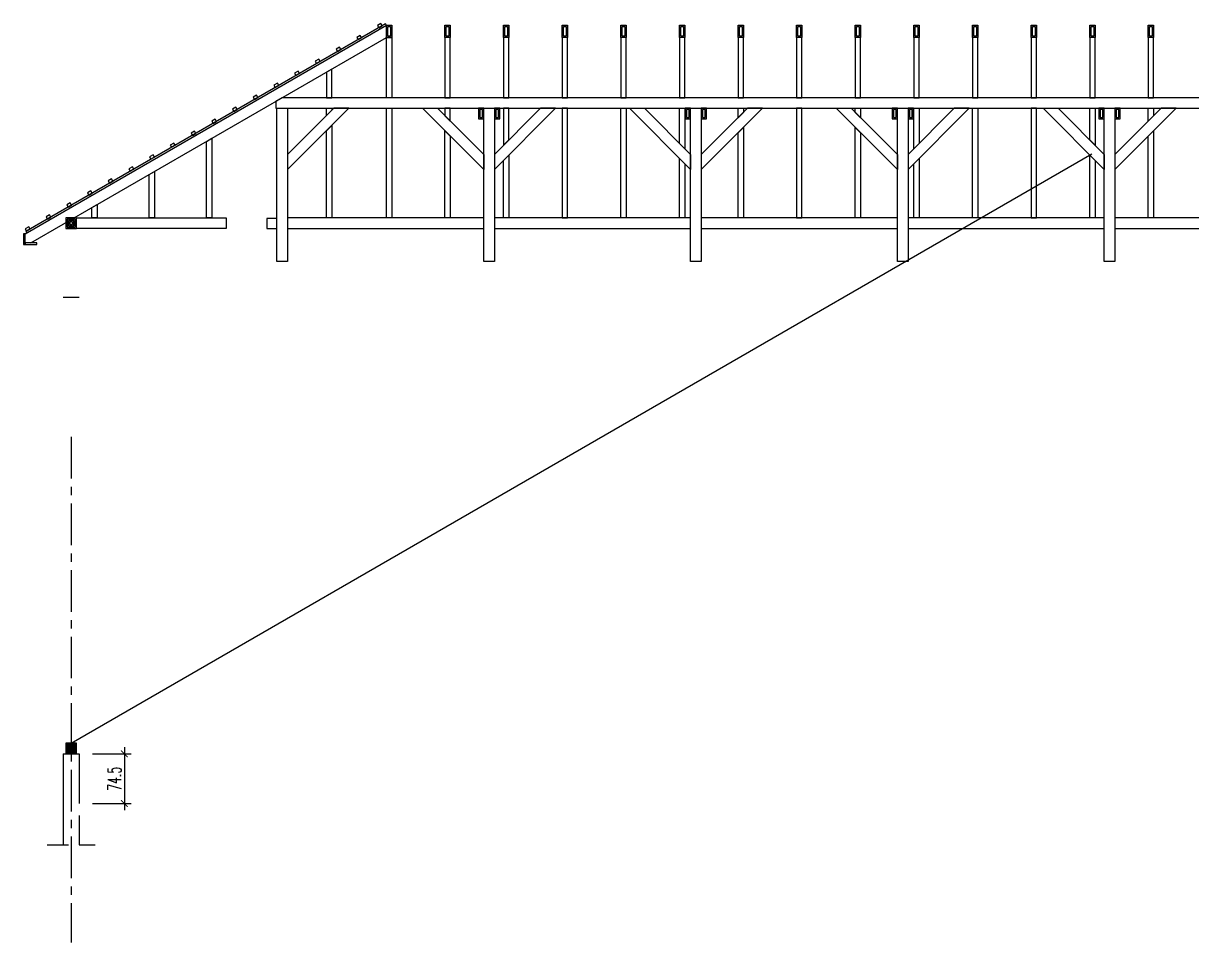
# Model space of a CAD drawing. Header units: millimetres. Extents: x -24587 to 37983, y -70862 to 338.
# Drawn here: x 18203 to 19957, y -60219 to -58839 of the extents above; entities that cross this region are included whole.
import ezdxf

# ---------------------------------------------------------------- set-up
doc = ezdxf.new("R2010")
doc.units = ezdxf.units.MM
doc.header["$LTSCALE"] = 50
doc.linetypes.add('CENTER', pattern=[2, 1.25, -0.25, 0.25, -0.25])
doc.linetypes.add('DASHED2', pattern=[9.525, 6.35, -3.175])
doc.layers.get('Defpoints').update_dxf_attribs({"color": 251})
for name, color, linetype in [('A-WIEZBA', 163, 'Continuous'), ('K-CIENKIE', 8, 'Continuous'), ('K-OSIE', 9, 'CENTER'), ('K-POMOCNICZE', 9, 'DASHED2'), ('K-WYMIARY', 1, 'Continuous')]:
    doc.layers.add(name, color=color, linetype=linetype)
doc.styles.add('WYM1', font='romanszb.shx', dxfattribs={"width": 0.6})
doc.dimstyles.new('CM100', dxfattribs={"dimscale": 5, "dimtxt": 2, "dimasz": 1, "dimexe": 1, "dimexo": 2, "dimgap": 0.5, "dimtad": 1, "dimrnd": 0.5, "dimdsep": 46, "dimtxsty": 'WYM1', "dimblk": 'OBLIQUE', "dimcen": 0, "dimdle": 1, "dimclrd": 253, "dimclre": 251, "dimclrt": 30, "dimadec": 0, "dimazin": 0, "dimtfac": 1, "dimtix": 1, "dimtmove": 0, "dimatfit": 0, "dimfxl": 1, "dimtfillclr": 256, "dimtolj": 1, "dimarcsym": 0})

# ---------------------------------------------------------------- blocks, each defined once
blk = doc.blocks.new('_ArchTick')
at = {"color": 0, "linetype": 'ByBlock', "const_width": 0.15}
blk.add_lwpolyline([(-0.5, -0.5), (0.5, 0.5)], dxfattribs=at)
blk = doc.blocks.new('*D422')
at = {"layer": 'Defpoints', "color": 0, "transparency": 16777216}
for p in [(18287.4, -59935.7), (18287.4, -60010.2), (18355, -60010.2)]:
    blk.add_point(p, dxfattribs=at)
at = {"layer": 'K-WYMIARY', "color": 253, "lineweight": -2, "transparency": 16777216}
blk.add_line((18355, -59925.7), (18355, -60020.2), dxfattribs=at)
at = {"layer": 'K-WYMIARY', "color": 251, "lineweight": -2, "transparency": 16777216}
for p, q in [((18307.4, -59935.7), (18365, -59935.7)), ((18307.4, -60010.2), (18365, -60010.2))]:
    blk.add_line(p, q, dxfattribs=at)
at = {"layer": 'K-WYMIARY', "color": 253, "lineweight": -2, "transparency": 16777216, "xscale": 10, "yscale": 10, "zscale": 10}
for p, rotation in [((18355, -59935.7), 89.99999999999993), ((18355, -60010.2), 269.9999999999999)]:
    blk.add_blockref('_ArchTick', p, dxfattribs=dict(at, rotation=rotation))
at = {"layer": 'K-WYMIARY', "color": 30, "transparency": 16777216, "insert": (18340, -59973), "char_height": 20, "attachment_point": 5, "rotation": 90, "style": 'WYM1'}
blk.add_mtext('\\A1;74.5', dxfattribs=at)
blk = doc.blocks.new('A$C76aa7286-flat-12')
h = blk.add_hatch()
h.set_pattern_fill('ACET-2D-ANGLE', color=256, scale=0.1)
h.set_pattern_definition([(360, (-18590.6931, 61215.1885), (4e-17, 0.6985), [0.508, -0.1905]), (90, (-18590.6931, 61215.1885), (-0.6985, 9e-17), [0.508, -0.1905])])
h.paths.add_polyline_path([(8, 8), (-8, 8), (-8, -8), (8, -8)])
blk.add_lwpolyline([(-8, -8), (8, -8), (8, 8), (-8, 8)], close=True)

msp = doc.modelspace()

# ---------------------------------------------------------------- linework, layer by layer
at = {"layer": 'A-WIEZBA'}
for p, q in [((18205.88, -59155.2), (18748.36, -58841.999)), ((18747.11, -58839.834), (18207.228, -59151.535)), ((18214.454, -59168.725), (18748.36, -58860.474)), ((18207.228, -59151.535), (18208.478, -59153.7))]:
    msp.add_line(p, q, dxfattribs=at)
at = {"layer": 'A-WIEZBA', "elevation": 0}
for points in [[(18742.179, -58842.68), (18740.179, -58839.216), (18734.983, -58842.216), (18736.983, -58845.68)], [(18748.36, -58841.999), (18756.36, -58841.999), (18756.36, -58860.474), (18748.36, -58860.474)], [(18750.36, -58843.999), (18754.36, -58843.999), (18754.36, -58858.474), (18750.36, -58858.474)], [(18836.36, -58841.999), (18844.36, -58841.999), (18844.36, -58860.474), (18836.36, -58860.474)], [(18838.36, -58843.999), (18842.36, -58843.999), (18842.36, -58858.474), (18838.36, -58858.474)], [(18924.36, -58841.999), (18932.36, -58841.999), (18932.36, -58860.474), (18924.36, -58860.474)], [(18926.36, -58843.999), (18930.36, -58843.999), (18930.36, -58858.474), (18926.36, -58858.474)], [(19012.36, -58841.999), (19020.36, -58841.999), (19020.36, -58860.474), (19012.36, -58860.474)], [(19014.36, -58843.999), (19018.36, -58843.999), (19018.36, -58858.474), (19014.36, -58858.474)], [(19100.36, -58841.999), (19108.36, -58841.999), (19108.36, -58860.474), (19100.36, -58860.474)], [(19102.36, -58843.999), (19106.36, -58843.999), (19106.36, -58858.474), (19102.36, -58858.474)], [(19188.36, -58841.999), (19196.36, -58841.999), (19196.36, -58860.474), (19188.36, -58860.474)], [(19190.36, -58843.999), (19194.36, -58843.999), (19194.36, -58858.474), (19190.36, -58858.474)], [(19276.36, -58841.999), (19284.36, -58841.999), (19284.36, -58860.474), (19276.36, -58860.474)], [(19278.36, -58843.999), (19282.36, -58843.999), (19282.36, -58858.474), (19278.36, -58858.474)], [(19364.36, -58841.999), (19372.36, -58841.999), (19372.36, -58860.474), (19364.36, -58860.474)], [(19366.36, -58843.999), (19370.36, -58843.999), (19370.36, -58858.474), (19366.36, -58858.474)], [(19452.36, -58841.999), (19460.36, -58841.999), (19460.36, -58860.474), (19452.36, -58860.474)], [(19454.36, -58843.999), (19458.36, -58843.999), (19458.36, -58858.474), (19454.36, -58858.474)], [(19540.36, -58841.999), (19548.36, -58841.999), (19548.36, -58860.474), (19540.36, -58860.474)], [(19542.36, -58843.999), (19546.36, -58843.999), (19546.36, -58858.474), (19542.36, -58858.474)], [(19628.36, -58841.999), (19636.36, -58841.999), (19636.36, -58860.474), (19628.36, -58860.474)], [(19630.36, -58843.999), (19634.36, -58843.999), (19634.36, -58858.474), (19630.36, -58858.474)], [(19716.36, -58841.999), (19724.36, -58841.999), (19724.36, -58860.474), (19716.36, -58860.474)], [(19718.36, -58843.999), (19722.36, -58843.999), (19722.36, -58858.474), (19718.36, -58858.474)], [(19804.36, -58841.999), (19812.36, -58841.999), (19812.36, -58860.474), (19804.36, -58860.474)], [(19806.36, -58843.999), (19810.36, -58843.999), (19810.36, -58858.474), (19806.36, -58858.474)], [(19892.36, -58841.999), (19900.36, -58841.999), (19900.36, -58860.474), (19892.36, -58860.474)], [(19894.36, -58843.999), (19898.36, -58843.999), (19898.36, -58858.474), (19894.36, -58858.474)], [(18711.079, -58860.636), (18709.079, -58857.172), (18703.883, -58860.172), (18705.883, -58863.636)], [(18748.36, -58860.474), (18756.36, -58860.474), (18756.36, -58950.733), (18748.36, -58950.733)], [(18836.36, -58950.733), (18844.36, -58950.733), (18844.36, -58860.474), (18836.36, -58860.474)], [(18924.36, -58950.733), (18932.36, -58950.733), (18932.36, -58860.474), (18924.36, -58860.474)], [(19012.36, -58950.733), (19020.36, -58950.733), (19020.36, -58860.474), (19012.36, -58860.474)], [(19100.36, -58950.733), (19108.36, -58950.733), (19108.36, -58860.474), (19100.36, -58860.474)], [(19188.36, -58950.733), (19196.36, -58950.733), (19196.36, -58860.474), (19188.36, -58860.474)], [(19276.36, -58950.733), (19284.36, -58950.733), (19284.36, -58860.474), (19276.36, -58860.474)], [(19364.36, -58950.733), (19372.36, -58950.733), (19372.36, -58860.474), (19364.36, -58860.474)], [(19452.36, -58950.733), (19460.36, -58950.733), (19460.36, -58860.474), (19452.36, -58860.474)], [(19540.36, -58950.733), (19548.36, -58950.733), (19548.36, -58860.474), (19540.36, -58860.474)], [(19628.36, -58950.733), (19636.36, -58950.733), (19636.36, -58860.474), (19628.36, -58860.474)], [(19716.36, -58950.733), (19724.36, -58950.733), (19724.36, -58860.474), (19716.36, -58860.474)], [(19804.36, -58950.733), (19812.36, -58950.733), (19812.36, -58860.474), (19804.36, -58860.474)], [(19892.36, -58950.733), (19900.36, -58950.733), (19900.36, -58860.474), (19892.36, -58860.474)], [(18679.98, -58878.591), (18677.98, -58875.127), (18672.783, -58878.127), (18674.783, -58881.591)], [(18648.88, -58896.547), (18646.88, -58893.083), (18641.684, -58896.083), (18643.684, -58899.547)], [(18617.78, -58914.502), (18615.78, -58911.038), (18610.584, -58914.038), (18612.584, -58917.502)], [(18666.36, -58907.817), (18658.36, -58912.435), (18658.36, -58950.733), (18666.36, -58950.733)], [(18586.681, -58932.458), (18584.681, -58928.993), (18579.484, -58931.993), (18581.484, -58935.458)], [(18555.581, -58950.413), (18553.581, -58946.949), (18548.385, -58949.949), (18550.385, -58953.413)], [(18524.481, -58968.368), (18522.481, -58964.904), (18517.285, -58967.904), (18519.285, -58971.368)], [(18666.36, -58969.696), (18658.36, -58977.696), (18658.36, -58966.733), (18666.36, -58966.733)], [(18748.36, -58966.733), (18756.36, -58966.733), (18756.36, -59131.251), (18748.36, -59131.251)], [(18836.36, -58966.733), (18836.36, -58977.829), (18844.36, -58985.829), (18844.36, -58966.733)], [(18924.36, -58966.733), (18924.36, -59022.229), (18932.36, -59014.229), (18932.36, -58966.733)], [(19012.36, -59131.251), (19020.36, -59131.251), (19020.36, -58966.733), (19012.36, -58966.733)], [(19100.36, -58966.733), (19108.36, -58966.733), (19108.36, -59131.251), (19100.36, -59131.251)], [(19188.36, -59019.296), (19188.36, -58966.733), (19196.36, -58966.733), (19196.36, -59027.296)], [(19276.36, -58966.733), (19284.36, -58966.733), (19284.36, -58972.763), (19276.36, -58980.763)], [(19364.36, -59131.251), (19372.36, -59131.251), (19372.36, -58966.733), (19364.36, -58966.733)], [(19452.36, -58966.733), (19460.36, -58966.733), (19460.36, -58980.763), (19452.36, -58972.763)], [(19540.36, -58966.733), (19548.36, -58966.733), (19548.36, -59019.296), (19540.36, -59027.296)], [(19628.36, -58966.733), (19636.36, -58966.733), (19636.36, -59131.251), (19628.36, -59131.251)], [(19716.36, -59131.251), (19724.36, -59131.251), (19724.36, -58966.733), (19716.36, -58966.733)], [(19804.36, -58966.733), (19812.36, -58966.733), (19812.36, -59022.229), (19804.36, -59014.229)], [(19892.36, -58966.733), (19900.36, -58966.733), (19900.36, -58977.829), (19892.36, -58985.829)], [(18493.381, -58986.324), (18491.381, -58982.86), (18486.185, -58985.86), (18488.185, -58989.324)], [(18462.282, -59004.279), (18460.282, -59000.815), (18455.086, -59003.815), (18457.086, -59007.279)], [(18658.36, -59000.324), (18666.36, -58992.324), (18666.36, -59131.251), (18658.36, -59131.251)], [(18836.36, -59131.251), (18836.36, -59000.457), (18844.36, -59008.457), (18844.36, -59131.251)], [(19276.36, -59003.39), (19284.36, -58995.39), (19284.36, -59131.251), (19276.36, -59131.251)], [(19452.36, -58995.39), (19460.36, -59003.39), (19460.36, -59131.251), (19452.36, -59131.251)], [(19892.36, -59008.457), (19900.36, -59000.457), (19900.36, -59131.251), (19892.36, -59131.251)], [(18431.182, -59022.235), (18429.182, -59018.771), (18423.986, -59021.771), (18425.986, -59025.235)], [(18486.36, -59131.251), (18478.36, -59131.251), (18478.36, -59016.359), (18486.36, -59011.74)], [(18400.082, -59040.19), (18398.082, -59036.726), (18392.886, -59039.726), (18394.886, -59043.19)], [(18924.36, -59044.857), (18932.36, -59036.857), (18932.36, -59131.251), (18924.36, -59131.251)], [(19804.36, -59036.857), (19812.36, -59044.857), (19812.36, -59131.251), (19804.36, -59131.251)], [(18368.983, -59058.146), (18366.983, -59054.681), (18361.786, -59057.681), (18363.786, -59061.146)], [(19188.36, -59041.924), (19196.36, -59049.924), (19196.36, -59131.251), (19188.36, -59131.251)], [(19540.36, -59049.924), (19548.36, -59041.924), (19548.36, -59131.251), (19540.36, -59131.251)], [(18337.883, -59076.101), (18335.883, -59072.637), (18330.687, -59075.637), (18332.687, -59079.101)], [(18400.36, -59131.251), (18392.36, -59131.251), (18392.36, -59066.011), (18400.36, -59061.392)], [(18306.783, -59094.056), (18304.783, -59090.592), (18299.587, -59093.592), (18301.587, -59097.056)], [(18275.683, -59112.012), (18273.683, -59108.548), (18268.487, -59111.548), (18270.487, -59115.012)], [(18244.584, -59129.967), (18242.584, -59126.503), (18237.388, -59129.503), (18239.388, -59132.967)], [(18314.36, -59131.251), (18306.36, -59131.251), (18306.36, -59115.663), (18314.36, -59111.044)], [(18213.484, -59147.923), (18211.484, -59144.459), (18206.288, -59147.459), (18208.288, -59150.923)], [(18203.38, -59171.2), (18205.88, -59171.2), (18205.88, -59155.2), (18203.38, -59155.2)], [(18223.36, -59171.2), (18223.36, -59168.7), (18205.88, -59168.7), (18205.88, -59171.2)]]:
    msp.add_lwpolyline(points, close=True, dxfattribs=at)
for points in [[(18748.36, -58860.474), (18748.36, -58841.999), (18747.11, -58839.834)], [(18205.88, -59171.2), (18205.88, -59155.2)]]:
    msp.add_lwpolyline(points, dxfattribs=at)
at = {"layer": 'A-WIEZBA'}
for points in [[(18582.36, -58966.733), (20172.406, -58966.733), (20144.693, -58950.733), (18592.026, -58950.733), (18582.36, -58956.314)], [(18584.026, -58966.733), (18600.026, -58966.733), (18600.026, -59196.751), (18584.026, -59196.751)], [(18600.026, -59036.029), (18600.026, -59058.657), (18691.95, -58966.733), (18669.323, -58966.733)], [(18894.56, -59036.029), (18894.56, -59058.657), (18802.636, -58966.733), (18825.263, -58966.733)], [(18886.56, -58982.733), (18894.56, -58982.733), (18894.56, -58966.733), (18886.56, -58966.733)], [(18888.56, -58980.733), (18892.56, -58980.733), (18892.56, -58968.733), (18888.56, -58968.733)], [(18894.56, -58966.733), (18910.56, -58966.733), (18910.56, -59196.751), (18894.56, -59196.751)], [(18910.56, -59036.029), (18910.56, -59058.657), (19002.484, -58966.733), (18979.856, -58966.733)], [(18910.56, -58982.733), (18918.56, -58982.733), (18918.56, -58966.733), (18910.56, -58966.733)], [(18912.56, -58980.733), (18916.56, -58980.733), (18916.56, -58968.733), (18912.56, -58968.733)], [(19205.093, -59036.029), (19205.093, -59058.657), (19113.169, -58966.733), (19135.797, -58966.733)], [(19197.093, -58982.733), (19205.093, -58982.733), (19205.093, -58966.733), (19197.093, -58966.733)], [(19199.093, -58980.733), (19203.093, -58980.733), (19203.093, -58968.733), (19199.093, -58968.733)], [(19205.093, -58966.733), (19221.093, -58966.733), (19221.093, -59196.751), (19205.093, -59196.751)], [(19221.093, -59036.029), (19221.093, -59058.657), (19313.017, -58966.733), (19290.39, -58966.733)], [(19221.093, -58982.733), (19229.093, -58982.733), (19229.093, -58966.733), (19221.093, -58966.733)], [(19223.093, -58980.733), (19227.093, -58980.733), (19227.093, -58968.733), (19223.093, -58968.733)], [(19515.626, -59036.029), (19515.626, -59058.657), (19423.703, -58966.733), (19446.33, -58966.733)], [(19507.626, -58982.733), (19515.626, -58982.733), (19515.626, -58966.733), (19507.626, -58966.733)], [(19509.626, -58980.733), (19513.626, -58980.733), (19513.626, -58968.733), (19509.626, -58968.733)], [(19515.626, -58966.733), (19531.626, -58966.733), (19531.626, -59196.751), (19515.626, -59196.751)], [(19531.626, -59036.029), (19531.626, -59058.657), (19623.55, -58966.733), (19600.923, -58966.733)], [(19531.626, -58982.733), (19539.626, -58982.733), (19539.626, -58966.733), (19531.626, -58966.733)], [(19533.626, -58980.733), (19537.626, -58980.733), (19537.626, -58968.733), (19533.626, -58968.733)], [(19826.16, -59036.029), (19826.16, -59058.657), (19734.236, -58966.733), (19756.863, -58966.733)], [(19818.16, -58982.733), (19826.16, -58982.733), (19826.16, -58966.733), (19818.16, -58966.733)], [(19820.16, -58980.733), (19824.16, -58980.733), (19824.16, -58968.733), (19820.16, -58968.733)], [(19826.16, -58966.733), (19842.16, -58966.733), (19842.16, -59196.751), (19826.16, -59196.751)], [(19842.16, -59036.029), (19842.16, -59058.657), (19934.084, -58966.733), (19911.456, -58966.733)], [(19842.16, -58982.733), (19850.16, -58982.733), (19850.16, -58966.733), (19842.16, -58966.733)], [(19844.16, -58980.733), (19848.16, -58980.733), (19848.16, -58968.733), (19844.16, -58968.733)], [(18267.36, -59147.251), (18283.36, -59147.251), (18283.36, -59131.251), (18267.36, -59131.251)], [(18269.36, -59145.251), (18281.36, -59145.251), (18281.36, -59133.251), (18269.36, -59133.251)], [(18271.36, -59143.251), (18279.36, -59143.251), (18279.36, -59135.251), (18271.36, -59135.251)], [(18273.36, -59141.251), (18277.36, -59141.251), (18277.36, -59137.251), (18273.36, -59137.251)], [(18508.026, -59147.251), (18283.36, -59147.251), (18283.36, -59131.251), (18508.026, -59131.251)], [(18569.026, -59147.251), (18584.026, -59147.251), (18584.026, -59132.251), (18569.026, -59132.251)], [(18600.026, -59147.251), (18894.56, -59147.251), (18894.56, -59131.251), (18600.026, -59131.251)], [(18910.56, -59147.251), (19205.093, -59147.251), (19205.093, -59131.251), (18910.56, -59131.251)], [(19221.093, -59147.251), (19515.626, -59147.251), (19515.626, -59131.251), (19221.093, -59131.251)], [(19531.626, -59147.251), (19826.16, -59147.251), (19826.16, -59131.251), (19531.626, -59131.251)], [(19842.16, -59147.251), (20136.693, -59147.251), (20136.693, -59131.251), (19842.16, -59131.251)]]:
    msp.add_lwpolyline(points, close=True, dxfattribs=at)
at = {"layer": 'K-CIENKIE'}
for p, q in [((18287.36, -59250.503), (18263.36, -59250.503)), ((18263.36, -59935.715), (18263.36, -60071.907)), ((18287.36, -59935.715), (18287.36, -60010.215)), ((18287.36, -60028.215), (18287.36, -60071.907))]:
    msp.add_line(p, q, dxfattribs=at)
for points in [[(18275.36, -59919.715), (19807.497, -59035.135)], [(18263.36, -59935.715), (18287.36, -59935.715)]]:
    msp.add_lwpolyline(points, dxfattribs=at)
at = {"layer": 'K-OSIE'}
msp.add_line((18275.36, -59459.731), (18275.36, -60218.933), dxfattribs=at)
at = {"layer": 'K-POMOCNICZE', "ltscale": 0.1}
msp.add_lwpolyline([(18239.36, -60071.907), (18311.36, -60071.907)], dxfattribs=at)

# ---------------------------------------------------------------- block references
at = {"layer": 'K-WYMIARY'}
msp.add_blockref('A$C76aa7286-flat-12', (18275.36, -59927.715), dxfattribs=at)

# ---------------------------------------------------------------- dimensions: what is measured, and where the dimension line sits
dim = msp.add_linear_dim(base=(18354.953, -60010.215), p1=(18287.36, -59935.715), p2=(18287.36, -60010.215), angle=90, dimstyle='CM100', override={"dimscale": 10, "dimblk": 'ArchTick'}, dxfattribs=at)
dim.commit()
dim.dimension.update_dxf_attribs({"geometry": '*D422', "text_midpoint": (18339.953, -59972.965)})

doc.saveas('drawing.dxf')
